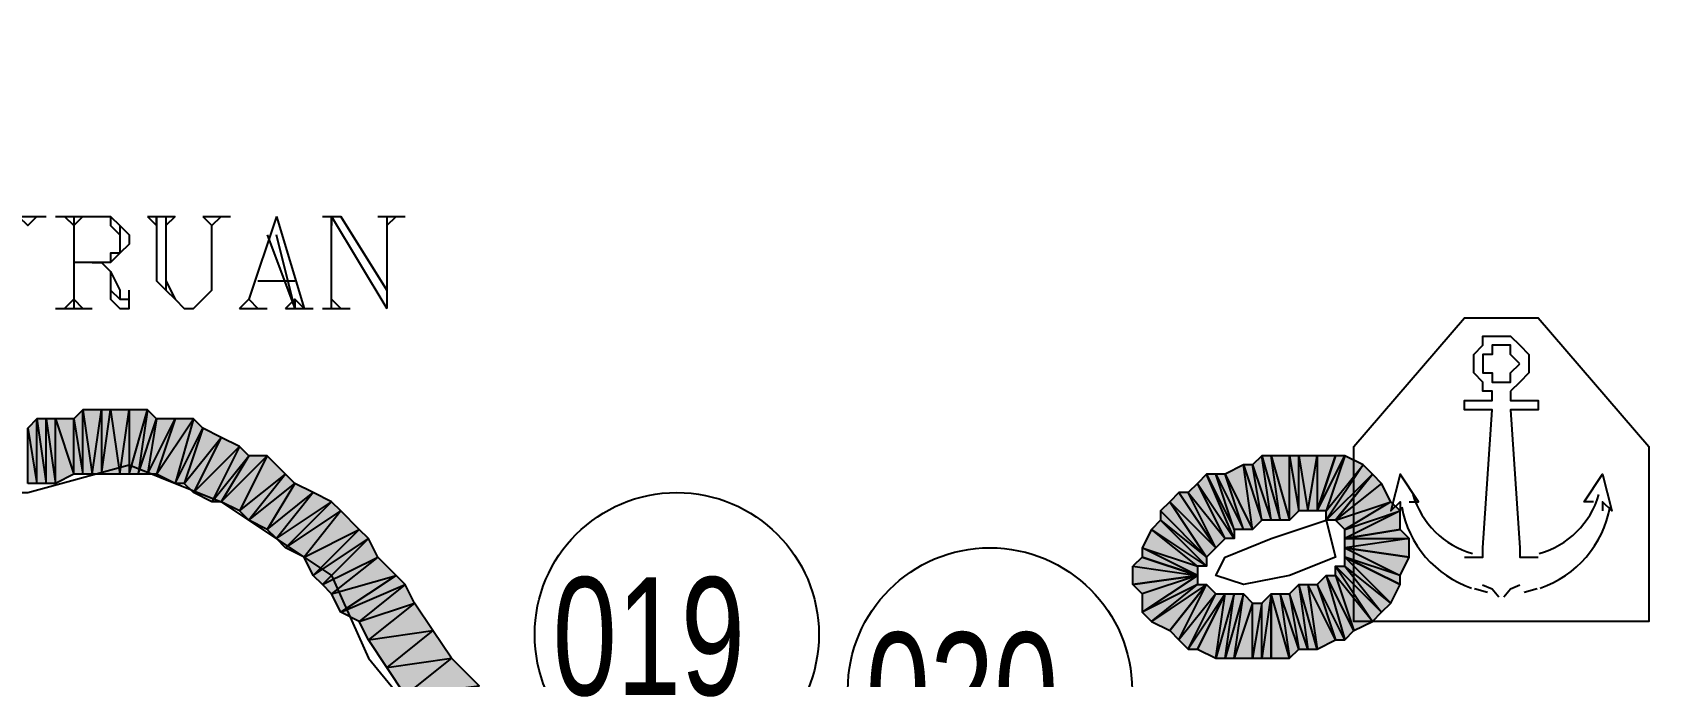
# Model space of a CAD drawing. Header units: millimetres. Extents: x 658 to 813, y 806 to 883.
# Drawn here: x 787.039 to 787.572, y 863.846 to 864.059 of the extents above; entities that cross this region are included whole.
import ezdxf

# ---------------------------------------------------------------- set-up
doc = ezdxf.new("R2010")
doc.units = ezdxf.units.MM
doc.header["$LTSCALE"] = 0.1
doc.linetypes.add('atContinuous2', pattern=[0])
for name, color, linetype in [('LINK NAS BARU', 7, 'Continuous'), ('PANTAI', 7, 'Continuous'), ('pantai1', 7, 'Continuous'), ('TEXT', 8, 'Continuous'), ('zat_Mask_solid', 7, 'Continuous')]:
    doc.layers.add(name, color=color, linetype=linetype)
doc.styles.add('Style2', font='arial.ttf', dxfattribs={"height": 0.2})

msp = doc.modelspace()

# ---------------------------------------------------------------- hatches: boundary and pattern name
at = {"layer": 'pantai1'}
h = msp.add_hatch(color=7, dxfattribs=at)
h.paths.add_polyline_path([(787.052380407292, 863.9133229219946), (787.052380407292, 863.9315632435549), (787.0554204608854, 863.9133229219946)], flags=16)
h.paths.add_polyline_path([(787.052380407292, 863.9315632435549), (787.0554204608854, 863.9133229219946), (787.0554204608854, 863.9346032971483)])
h = msp.add_hatch(color=7, dxfattribs=at)
h.paths.add_polyline_path([(787.0554204608854, 863.9133229219946), (787.0554204608854, 863.9346032971483), (787.0584605144788, 863.9133229219946)], flags=16)
h.paths.add_polyline_path([(787.0554204608854, 863.9346032971483), (787.0584605144788, 863.9133229219946), (787.0615005680722, 863.9346032971483)])
h.paths.add_polyline_path([(787.0584605144788, 863.9133229219946), (787.0615005680722, 863.9346032971483), (787.0615005680722, 863.9133229219946)], flags=17)
h = msp.add_hatch(color=7, dxfattribs=at)
h.paths.add_polyline_path([(787.0615005680722, 863.9346032971483), (787.0615005680722, 863.9133229219946), (787.0645406216656, 863.9346032971483)], flags=16)
h.paths.add_polyline_path([(787.0615005680722, 863.9133229219946), (787.0645406216656, 863.9346032971483), (787.067580675259, 863.9133229219946)])
h = msp.add_hatch(color=7, dxfattribs=at)
h.paths.add_polyline_path([(787.0645406216656, 863.9346032971483), (787.067580675259, 863.9133229219946), (787.0706207288529, 863.9346032971483)])
h.paths.add_polyline_path([(787.067580675259, 863.9133229219946), (787.0706207288529, 863.9346032971483), (787.0706207288529, 863.9133229219946)], flags=17)
h = msp.add_hatch(color=7, dxfattribs=at)
h.paths.add_polyline_path([(787.0706207288529, 863.9346032971483), (787.0706207288529, 863.9133229219946), (787.0767008360397, 863.9346032971483)], flags=16)
h.paths.add_polyline_path([(787.0706207288529, 863.9133229219946), (787.0767008360397, 863.9346032971483), (787.0736607824463, 863.9133229219946)])
h = msp.add_hatch(color=7, dxfattribs=at)
h.paths.add_polyline_path([(787.0767008360397, 863.9346032971483), (787.0736607824463, 863.9133229219946), (787.0797408896331, 863.9315632435549)])
h.paths.add_polyline_path([(787.0736607824463, 863.9133229219946), (787.0797408896331, 863.9315632435549), (787.0767008360397, 863.9133229219946)], flags=17)
h = msp.add_hatch(color=7, dxfattribs=at)
h.paths.add_polyline_path([(787.0371801393246, 863.9102828684012), (787.0371801393246, 863.9285231899615), (787.040220192918, 863.9102828684012)], flags=16)
h.paths.add_polyline_path([(787.0371801393246, 863.9285231899615), (787.040220192918, 863.9102828684012), (787.040220192918, 863.9315632435549)])
h = msp.add_hatch(color=7, dxfattribs=at)
h.paths.add_polyline_path([(787.040220192918, 863.9102828684012), (787.040220192918, 863.9315632435549), (787.0432602465119, 863.9102828684012)], flags=16)
h.paths.add_polyline_path([(787.040220192918, 863.9315632435549), (787.0432602465119, 863.9102828684012), (787.0432602465119, 863.9315632435549)])
h = msp.add_hatch(color=7, dxfattribs=at)
h.paths.add_polyline_path([(787.0432602465119, 863.9102828684012), (787.0432602465119, 863.9315632435549), (787.0463003001048, 863.9102828684012)], flags=16)
h.paths.add_polyline_path([(787.0432602465119, 863.9315632435549), (787.0463003001048, 863.9102828684012), (787.0463003001048, 863.9315632435549)])
h = msp.add_hatch(color=7, dxfattribs=at)
h.paths.add_polyline_path([(787.0463003001048, 863.9102828684012), (787.0463003001048, 863.9315632435549), (787.052380407292, 863.9133229219946)])
h.paths.add_polyline_path([(787.0463003001048, 863.9315632435549), (787.052380407292, 863.9133229219946), (787.052380407292, 863.9315632435549)], flags=17)
h = msp.add_hatch(color=7, dxfattribs=at)
h.paths.add_polyline_path([(787.0797408896331, 863.9315632435549), (787.0767008360397, 863.9133229219946), (787.0858209968203, 863.9315632435549)], flags=16)
h.paths.add_polyline_path([(787.0767008360397, 863.9133229219946), (787.0858209968203, 863.9315632435549), (787.0797408896331, 863.9133229219946)])
h = msp.add_hatch(color=7, dxfattribs=at)
h.paths.add_polyline_path([(787.0858209968203, 863.9315632435549), (787.0797408896331, 863.9133229219946), (787.0919011040071, 863.9315632435549)], flags=16)
h.paths.add_polyline_path([(787.0797408896331, 863.9133229219946), (787.0919011040071, 863.9315632435549), (787.0858209968203, 863.9102828684012)])
h = msp.add_hatch(color=7, dxfattribs=at)
h.paths.add_polyline_path([(787.0919011040071, 863.9315632435549), (787.0858209968203, 863.9102828684012), (787.0949411576005, 863.9285231899615)])
h.paths.add_polyline_path([(787.0858209968203, 863.9102828684012), (787.0949411576005, 863.9285231899615), (787.0888610504137, 863.9102828684012)], flags=17)
h = msp.add_hatch(color=7, dxfattribs=at)
h.paths.add_polyline_path([(787.1071013719741, 863.9224430827757), (787.0979812111939, 863.9042027612135), (787.1101414255679, 863.9194030291814)])
h.paths.add_polyline_path([(787.0979812111939, 863.9042027612135), (787.1101414255679, 863.9194030291814), (787.1010212647873, 863.9042027612135)], flags=17)
h = msp.add_hatch(color=7, dxfattribs=at)
h.paths.add_polyline_path([(787.1101414255679, 863.9194030291814), (787.1010212647873, 863.9042027612135), (787.1162215327547, 863.9194030291814)], flags=16)
h.paths.add_polyline_path([(787.1010212647873, 863.9042027612135), (787.1162215327547, 863.9194030291814), (787.1071013719741, 863.901162707621)])
h = msp.add_hatch(color=7, dxfattribs=at)
h.paths.add_polyline_path([(787.4445473208491, 863.8981226540267), (787.4415072672557, 863.916362975588), (787.4475873744425, 863.8981226540267)], flags=16)
h.paths.add_polyline_path([(787.4415072672557, 863.916362975588), (787.4475873744425, 863.8981226540267), (787.4445473208491, 863.9194030291814)])
h = msp.add_hatch(color=7, dxfattribs=at)
h.paths.add_polyline_path([(787.4475873744425, 863.8981226540267), (787.4445473208491, 863.9194030291814), (787.4506274280359, 863.8981226540267)], flags=16)
h.paths.add_polyline_path([(787.4445473208491, 863.9194030291814), (787.4506274280359, 863.8981226540267), (787.4475873744425, 863.9194030291814)])
h = msp.add_hatch(color=7, dxfattribs=at)
h.paths.add_polyline_path([(787.4506274280359, 863.8981226540267), (787.4475873744425, 863.9194030291814), (787.4536674816293, 863.8981226540267)], flags=16)
h.paths.add_polyline_path([(787.4475873744425, 863.9194030291814), (787.4536674816293, 863.8981226540267), (787.4536674816293, 863.9194030291814)])
h = msp.add_hatch(color=7, dxfattribs=at)
h.paths.add_polyline_path([(787.4536674816293, 863.8981226540267), (787.4536674816293, 863.9194030291814), (787.4567075352227, 863.901162707621)])
h.paths.add_polyline_path([(787.4536674816293, 863.9194030291814), (787.4567075352227, 863.901162707621), (787.4567075352227, 863.9194030291814)], flags=17)
h = msp.add_hatch(color=7, dxfattribs=at)
h.paths.add_polyline_path([(787.4567075352227, 863.901162707621), (787.4567075352227, 863.9194030291814), (787.4597475888165, 863.901162707621)], flags=16)
h.paths.add_polyline_path([(787.4567075352227, 863.9194030291814), (787.4597475888165, 863.901162707621), (787.4627876424095, 863.9194030291814)])
h.paths.add_polyline_path([(787.4597475888165, 863.901162707621), (787.4627876424095, 863.9194030291814), (787.4627876424095, 863.901162707621)], flags=17)
h = msp.add_hatch(color=7, dxfattribs=at)
h.paths.add_polyline_path([(787.4688677495967, 863.9194030291814), (787.4627876424095, 863.901162707621), (787.4719078031901, 863.9194030291814)], flags=16)
h.paths.add_polyline_path([(787.4627876424095, 863.901162707621), (787.4719078031901, 863.9194030291814), (787.4658276960033, 863.901162707621)])
h = msp.add_hatch(color=7, dxfattribs=at)
h.paths.add_polyline_path([(787.4323871064755, 863.8920425468399), (787.4232669456944, 863.9102828684012), (787.4354271600685, 863.8920425468399)], flags=16)
h.paths.add_polyline_path([(787.4232669456944, 863.9102828684012), (787.4354271600685, 863.8920425468399), (787.4263069992883, 863.9133229219946)])
h.paths.add_polyline_path([(787.4354271600685, 863.8920425468399), (787.4263069992883, 863.9133229219946), (787.4354271600685, 863.8950826004342)], flags=17)
h.paths.add_polyline_path([(787.4263069992883, 863.9133229219946), (787.4354271600685, 863.8950826004342), (787.4293470528817, 863.9133229219946)], flags=16)
h = msp.add_hatch(color=7, dxfattribs=at)
h.paths.add_polyline_path([(787.4354271600685, 863.8950826004342), (787.4293470528817, 863.9133229219946), (787.4384672136623, 863.8950826004342)], flags=16)
h.paths.add_polyline_path([(787.4293470528817, 863.9133229219946), (787.4384672136623, 863.8950826004342), (787.4323871064755, 863.9133229219946)])
h = msp.add_hatch(color=7, dxfattribs=at)
h.paths.add_polyline_path([(787.4384672136623, 863.8950826004342), (787.4323871064755, 863.9133229219946), (787.4415072672557, 863.8950826004342)], flags=16)
h.paths.add_polyline_path([(787.4323871064755, 863.9133229219946), (787.4415072672557, 863.8950826004342), (787.4384672136623, 863.916362975588)])
h = msp.add_hatch(color=7, dxfattribs=at)
h.paths.add_polyline_path([(787.4415072672557, 863.8950826004342), (787.4384672136623, 863.916362975588), (787.4445473208491, 863.8981226540267)])
h.paths.add_polyline_path([(787.4384672136623, 863.916362975588), (787.4445473208491, 863.8981226540267), (787.4415072672557, 863.916362975588)], flags=17)
h = msp.add_hatch(color=7, dxfattribs=at)
h.paths.add_polyline_path([(787.4658276960033, 863.901162707621), (787.4779879103774, 863.916362975588), (787.4658276960033, 863.8981226540267)], flags=17)
h.paths.add_polyline_path([(787.4779879103774, 863.916362975588), (787.4658276960033, 863.8981226540267), (787.4810279639707, 863.9133229219946)])
h.paths.add_polyline_path([(787.4658276960033, 863.8981226540267), (787.4810279639707, 863.9133229219946), (787.4688677495967, 863.8981226540267)], flags=17)
for points in [[(787.4810279639707, 863.9133229219946), (787.4840680175641, 863.9102828684012), (787.4688677495967, 863.8981226540267)], [(787.4141467849142, 863.9042027612135), (787.4293470528817, 863.8890024932465), (787.4171868385076, 863.9072428148087)], [(787.4171868385076, 863.9072428148087), (787.4293470528817, 863.8890024932465), (787.4202268921015, 863.9072428148087)], [(787.4202268921015, 863.9072428148087), (787.4323871064755, 863.8920425468399), (787.4232669456944, 863.9102828684012)], [(787.4293470528817, 863.8890024932465), (787.4202268921015, 863.9072428148087), (787.4323871064755, 863.8920425468399)], [(787.4840680175641, 863.9102828684012), (787.4688677495967, 863.8981226540267), (787.4871080711575, 863.9042027612135)], [(787.4111067313208, 863.901162707621), (787.4263069992883, 863.8859624396531), (787.4141467849142, 863.9042027612135)], [(787.4263069992883, 863.8859624396531), (787.4141467849142, 863.9042027612135), (787.4293470528817, 863.8890024932465)], [(787.4688677495967, 863.8981226540267), (787.4871080711575, 863.9042027612135), (787.4719078031901, 863.8950826004342)], [(787.4871080711575, 863.9042027612135), (787.4719078031901, 863.8950826004342), (787.4901481247509, 863.901162707621)], [(787.4901481247509, 863.8950826004342), (787.4719078031901, 863.8920425468399), (787.4931881783443, 863.8920425468399)]]:
    msp.add_hatch(color=7, dxfattribs=at).paths.add_polyline_path(points)
h = msp.add_hatch(color=7, dxfattribs=at)
h.paths.add_polyline_path([(787.4232669456944, 863.8829223860606), (787.4080666777274, 863.8950826004342), (787.4263069992883, 863.8829223860606)], flags=16)
h.paths.add_polyline_path([(787.4080666777274, 863.8950826004342), (787.4263069992883, 863.8829223860606), (787.4111067313208, 863.8981226540267)])
h.paths.add_polyline_path([(787.4263069992883, 863.8829223860606), (787.4111067313208, 863.8981226540267), (787.4263069992883, 863.8859624396531)], flags=17)
h = msp.add_hatch(color=7, dxfattribs=at)
h.paths.add_polyline_path([(787.4719078031901, 863.8950826004342), (787.4901481247509, 863.901162707621), (787.4719078031901, 863.8920425468399)], flags=17)
h.paths.add_polyline_path([(787.4901481247509, 863.901162707621), (787.4719078031901, 863.8920425468399), (787.4901481247509, 863.8950826004342)], flags=17)
h = msp.add_hatch(color=7, dxfattribs=at)
h.paths.add_polyline_path([(787.4719078031901, 863.8920425468399), (787.4931881783443, 863.8920425468399), (787.4719078031901, 863.8890024932465)], flags=16)
h.paths.add_polyline_path([(787.4931881783443, 863.8920425468399), (787.4719078031901, 863.8890024932465), (787.4931881783443, 863.8859624396531)])
h = msp.add_hatch(color=7, dxfattribs=at)
h.paths.add_polyline_path([(787.4019865705407, 863.8768422788729), (787.4019865705407, 863.8829223860606), (787.4232669456944, 863.8798823324663)])
h.paths.add_polyline_path([(787.4019865705407, 863.8829223860606), (787.4232669456944, 863.8798823324663), (787.405026624134, 863.8859624396531)])
h = msp.add_hatch(color=7, dxfattribs=at)
h.paths.add_polyline_path([(787.405026624134, 863.8859624396531), (787.4232669456944, 863.8798823324663), (787.405026624134, 863.8890024932465)], flags=17)
h.paths.add_polyline_path([(787.4232669456944, 863.8798823324663), (787.405026624134, 863.8890024932465), (787.4232669456944, 863.8829223860606)], flags=17)
h = msp.add_hatch(color=7, dxfattribs=at)
h.paths.add_polyline_path([(787.4931881783443, 863.8859624396531), (787.4719078031901, 863.8890024932465), (787.4901481247509, 863.8798823324663)])
h.paths.add_polyline_path([(787.4719078031901, 863.8890024932465), (787.4901481247509, 863.8798823324663), (787.4719078031901, 863.8859624396531)], flags=17)
h = msp.add_hatch(color=7, dxfattribs=at)
h.paths.add_polyline_path([(787.4901481247509, 863.8768422788729), (787.4719078031901, 863.8859624396531), (787.4871080711575, 863.8707621716861)])
h.paths.add_polyline_path([(787.4719078031901, 863.8859624396531), (787.4871080711575, 863.8707621716861), (787.4719078031901, 863.8829223860606)], flags=17)
h = msp.add_hatch(color=7, dxfattribs=at)
h.paths.add_polyline_path([(787.4719078031901, 863.8829223860606), (787.4840680175641, 863.8677221180936), (787.4688677495967, 863.8829223860606)], flags=17)
h.paths.add_polyline_path([(787.4840680175641, 863.8677221180936), (787.4688677495967, 863.8829223860606), (787.4810279639707, 863.8646820644993)])
h.paths.add_polyline_path([(787.4688677495967, 863.8829223860606), (787.4810279639707, 863.8646820644993), (787.4688677495967, 863.8798823324663)], flags=17)
h = msp.add_hatch(color=7, dxfattribs=at)
h.paths.add_polyline_path([(787.4232669456944, 863.8768422788729), (787.405026624134, 863.8677221180936), (787.4232669456944, 863.8798823324663)], flags=17)
h.paths.add_polyline_path([(787.405026624134, 863.8677221180936), (787.4232669456944, 863.8798823324663), (787.405026624134, 863.8738022252795)], flags=17)
h = msp.add_hatch(color=7, dxfattribs=at)
h.paths.add_polyline_path([(787.4141467849142, 863.8616420109059), (787.4263069992883, 863.8768422788729), (787.4080666777274, 863.8646820644993)])
h.paths.add_polyline_path([(787.4263069992883, 863.8768422788729), (787.4080666777274, 863.8646820644993), (787.4232669456944, 863.8768422788729)], flags=17)
h = msp.add_hatch(color=7, dxfattribs=at)
h.paths.add_polyline_path([(787.4567075352227, 863.8768422788729), (787.4597475888165, 863.8555619037191), (787.4536674816293, 863.8738022252795)])
h.paths.add_polyline_path([(787.4597475888165, 863.8555619037191), (787.4536674816293, 863.8738022252795), (787.4567075352227, 863.8555619037191)], flags=17)
h = msp.add_hatch(color=7, dxfattribs=at)
h.paths.add_polyline_path([(787.4597475888165, 863.8768422788729), (787.4627876424095, 863.8555619037191), (787.4567075352227, 863.8768422788729)], flags=17)
h.paths.add_polyline_path([(787.4627876424095, 863.8555619037191), (787.4567075352227, 863.8768422788729), (787.4597475888165, 863.8555619037191)], flags=17)
h = msp.add_hatch(color=7, dxfattribs=at)
h.paths.add_polyline_path([(787.4627876424095, 863.8768422788729), (787.4688677495967, 863.8586019573116), (787.4597475888165, 863.8768422788729)], flags=17)
h.paths.add_polyline_path([(787.4688677495967, 863.8586019573116), (787.4597475888165, 863.8768422788729), (787.4627876424095, 863.8555619037191)])
h = msp.add_hatch(color=7, dxfattribs=at)
h.paths.add_polyline_path([(787.4658276960033, 863.8798823324663), (787.4719078031901, 863.8586019573116), (787.4627876424095, 863.8768422788729)])
h.paths.add_polyline_path([(787.4719078031901, 863.8586019573116), (787.4627876424095, 863.8768422788729), (787.4688677495967, 863.8586019573116)], flags=17)
h = msp.add_hatch(color=7, dxfattribs=at)
h.paths.add_polyline_path([(787.4688677495967, 863.8798823324663), (787.474947856784, 863.8616420109059), (787.4658276960033, 863.8798823324663)], flags=17)
h.paths.add_polyline_path([(787.474947856784, 863.8616420109059), (787.4658276960033, 863.8798823324663), (787.4719078031901, 863.8586019573116)])
h = msp.add_hatch(color=7, dxfattribs=at)
h.paths.add_polyline_path([(787.4232669456944, 863.8555619037191), (787.4323871064755, 863.8738022252795), (787.4202268921015, 863.8555619037191)], flags=17)
h.paths.add_polyline_path([(787.4323871064755, 863.8738022252795), (787.4202268921015, 863.8555619037191), (787.4293470528817, 863.8738022252795)], flags=17)
h = msp.add_hatch(color=7, dxfattribs=at)
h.paths.add_polyline_path([(787.4323871064755, 863.8525218501248), (787.4354271600685, 863.8738022252795), (787.4293470528817, 863.8525218501248)], flags=17)
h.paths.add_polyline_path([(787.4354271600685, 863.8738022252795), (787.4293470528817, 863.8525218501248), (787.4323871064755, 863.8738022252795)], flags=17)
h = msp.add_hatch(color=7, dxfattribs=at)
h.paths.add_polyline_path([(787.4354271600685, 863.8525218501248), (787.4384672136623, 863.8738022252795), (787.4323871064755, 863.8525218501248)], flags=17)
h.paths.add_polyline_path([(787.4384672136623, 863.8738022252795), (787.4323871064755, 863.8525218501248), (787.4354271600685, 863.8738022252795)], flags=17)
h = msp.add_hatch(color=7, dxfattribs=at)
h.paths.add_polyline_path([(787.4415072672557, 863.8525218501248), (787.4415072672557, 863.8707621716861), (787.4354271600685, 863.8525218501248)], flags=17)
h.paths.add_polyline_path([(787.4415072672557, 863.8707621716861), (787.4354271600685, 863.8525218501248), (787.4384672136623, 863.8738022252795)])
h = msp.add_hatch(color=7, dxfattribs=at)
h.paths.add_polyline_path([(787.4445473208491, 863.8525218501248), (787.4445473208491, 863.8707621716861), (787.4415072672557, 863.8525218501248)], flags=17)
h.paths.add_polyline_path([(787.4445473208491, 863.8707621716861), (787.4415072672557, 863.8525218501248), (787.4415072672557, 863.8707621716861)], flags=17)
h = msp.add_hatch(color=7, dxfattribs=at)
h.paths.add_polyline_path([(787.4475873744425, 863.8525218501248), (787.4475873744425, 863.8738022252795), (787.4445473208491, 863.8525218501248)], flags=17)
h.paths.add_polyline_path([(787.4475873744425, 863.8738022252795), (787.4445473208491, 863.8525218501248), (787.4445473208491, 863.8707621716861)], flags=17)
h = msp.add_hatch(color=7, dxfattribs=at)
h.paths.add_polyline_path([(787.4506274280359, 863.8738022252795), (787.4536674816293, 863.8525218501248), (787.4475873744425, 863.8738022252795)], flags=17)
h.paths.add_polyline_path([(787.4536674816293, 863.8525218501248), (787.4475873744425, 863.8738022252795), (787.4475873744425, 863.8525218501248)], flags=17)
h = msp.add_hatch(color=7, dxfattribs=at)
h.paths.add_polyline_path([(787.4536674816293, 863.8738022252795), (787.4567075352227, 863.8555619037191), (787.4506274280359, 863.8738022252795)], flags=17)
h.paths.add_polyline_path([(787.4567075352227, 863.8555619037191), (787.4506274280359, 863.8738022252795), (787.4536674816293, 863.8525218501248)])
at = {"layer": 'zat_Mask_solid'}
for points in [[(787.0949411576005, 863.9285231899615), (787.0888610504137, 863.9102828684012), (787.1010212647873, 863.925483136369)], [(787.0888610504137, 863.9102828684012), (787.1010212647873, 863.925483136369), (787.0919011040071, 863.9072428148087)], [(787.1010212647873, 863.925483136369), (787.0919011040071, 863.9072428148087), (787.1071013719741, 863.9224430827757)], [(787.0919011040071, 863.9072428148087), (787.1071013719741, 863.9224430827757), (787.0979812111939, 863.9042027612135)], [(787.1162215327547, 863.9194030291814), (787.1071013719741, 863.901162707621), (787.1223016399415, 863.9133229219946)], [(787.4627876424095, 863.9194030291814), (787.4627876424095, 863.901162707621), (787.4688677495967, 863.9194030291814)], [(787.4719078031901, 863.9194030291814), (787.4658276960033, 863.901162707621), (787.4779879103774, 863.916362975588)], [(787.1071013719741, 863.901162707621), (787.1223016399415, 863.9133229219946), (787.1101414255679, 863.8981226540267)], [(787.1223016399415, 863.9133229219946), (787.1101414255679, 863.8981226540267), (787.1253416935353, 863.9102828684012)], [(787.1101414255679, 863.8981226540267), (787.1253416935353, 863.9102828684012), (787.1162215327547, 863.8950826004342)], [(787.1253416935353, 863.9102828684012), (787.1162215327547, 863.8950826004342), (787.1314218007221, 863.9072428148087)], [(787.1162215327547, 863.8950826004342), (787.1314218007221, 863.9072428148087), (787.1192615863486, 863.8920425468399)], [(787.1314218007221, 863.9072428148087), (787.1192615863486, 863.8920425468399), (787.1375019079089, 863.9042027612135)], [(787.1192615863486, 863.8920425468399), (787.1375019079089, 863.9042027612135), (787.1223016399415, 863.8890024932465)], [(787.1375019079089, 863.9042027612135), (787.1223016399415, 863.8890024932465), (787.1405419615023, 863.901162707621)], [(787.1223016399415, 863.8890024932465), (787.1405419615023, 863.901162707621), (787.1283817471287, 863.8859624396531)], [(787.1405419615023, 863.901162707621), (787.1283817471287, 863.8859624396531), (787.1466220686896, 863.8950826004342)], [(787.4111067313208, 863.8981226540267), (787.4263069992883, 863.8859624396531), (787.4111067313208, 863.901162707621)], [(787.1283817471287, 863.8859624396531), (787.1466220686896, 863.8950826004342), (787.1314218007221, 863.8798823324663)], [(787.1466220686896, 863.8950826004342), (787.1314218007221, 863.8798823324663), (787.149662122283, 863.8920425468399)], [(787.1314218007221, 863.8798823324663), (787.149662122283, 863.8920425468399), (787.1344618543155, 863.8768422788729)], [(787.149662122283, 863.8920425468399), (787.1344618543155, 863.8768422788729), (787.1527021758764, 863.8859624396531)], [(787.405026624134, 863.8890024932465), (787.4232669456944, 863.8829223860606), (787.4080666777274, 863.8950826004342)], [(787.1344618543155, 863.8768422788729), (787.1527021758764, 863.8859624396531), (787.1375019079089, 863.8738022252795)], [(787.1527021758764, 863.8859624396531), (787.1375019079089, 863.8738022252795), (787.1587822830631, 863.8798823324663)], [(787.4901481247509, 863.8798823324663), (787.4719078031901, 863.8859624396531), (787.4901481247509, 863.8768422788729)], [(787.4871080711575, 863.8707621716861), (787.4719078031901, 863.8829223860606), (787.4840680175641, 863.8677221180936)], [(787.1375019079089, 863.8738022252795), (787.1587822830631, 863.8798823324663), (787.1405419615023, 863.8677221180936)], [(787.1587822830631, 863.8798823324663), (787.1405419615023, 863.8677221180936), (787.161822336657, 863.8768422788729)], [(787.1405419615023, 863.8677221180936), (787.161822336657, 863.8768422788729), (787.1466220686896, 863.8646820644993)], [(787.161822336657, 863.8768422788729), (787.1466220686896, 863.8646820644993), (787.1648623902504, 863.8707621716861)], [(787.4232669456944, 863.8798823324663), (787.405026624134, 863.8738022252795), (787.4019865705407, 863.8768422788729)], [(787.4080666777274, 863.8646820644993), (787.4232669456944, 863.8768422788729), (787.405026624134, 863.8677221180936)], [(787.4171868385076, 863.8586019573116), (787.4263069992883, 863.8768422788729), (787.4141467849142, 863.8616420109059)], [(787.4293470528817, 863.8738022252795), (787.4171868385076, 863.8586019573116), (787.4263069992883, 863.8768422788729)], [(787.4810279639707, 863.8646820644993), (787.4688677495967, 863.8798823324663), (787.474947856784, 863.8616420109059)], [(787.1466220686896, 863.8646820644993), (787.1648623902504, 863.8707621716861), (787.149662122283, 863.8586019573116)], [(787.1648623902504, 863.8707621716861), (787.149662122283, 863.8586019573116), (787.1709424974372, 863.8616420109059)], [(787.4202268921015, 863.8555619037191), (787.4293470528817, 863.8738022252795), (787.4171868385076, 863.8586019573116)], [(787.4293470528817, 863.8525218501248), (787.4323871064755, 863.8738022252795), (787.4232669456944, 863.8555619037191)], [(787.149662122283, 863.8586019573116), (787.1709424974372, 863.8616420109059), (787.1557422294698, 863.8494817965324)], [(787.1709424974372, 863.8616420109059), (787.1557422294698, 863.8494817965324), (787.177022604624, 863.8525218501248)], [(787.1557422294698, 863.8494817965324), (787.177022604624, 863.8525218501248), (787.161822336657, 863.8403616357513)], [(787.177022604624, 863.8525218501248), (787.161822336657, 863.8403616357513), (787.1861427654046, 863.8434016893456)]]:
    msp.add_hatch(color=7, dxfattribs=at).paths.add_polyline_path(points)

# ---------------------------------------------------------------- linework, layer by layer
at = {"layer": 'LINK NAS BARU', "color": 7, "linetype": 'atContinuous2'}
for centre, radius in [((787.2514281522365, 863.8603421683277), 0.04690070767747297), ((787.3547899744142, 863.8421018467674), 0.04690070767740388)]:
    msp.add_circle(centre, radius, dxfattribs=at)
at = {"layer": 'PANTAI', "color": 7}
for points in [[(786.7453349943519, 864.0592454944803), (786.7666153695061, 864.0166847441718), (786.7848556910669, 864.0014844762057), (786.7939758518471, 864.0045245297982), (786.8000559590344, 864.0075645833925), (786.8030960126277, 864.0075645833925), (786.8122161734084, 863.995404369019), (786.8304564949688, 863.9832441546445), (786.836536602156, 863.9741239938634), (786.8669371380904, 863.9589237258964), (786.8882175132451, 863.9558836723039), (786.9429384779271, 863.940683404336), (786.9490185851139, 863.940683404336), (786.9854992282355, 863.916362975588), (787.012859710577, 863.9072428148087), (787.0371801393246, 863.9072428148087), (787.0706207288529, 863.916362975588), (787.1010212647873, 863.9042027612135), (787.1375019079089, 863.8798823324663), (787.149662122283, 863.8525218501248), (787.177022604624, 863.8190812605975)], [(787.4475873744425, 863.8920425468399), (787.4658276960033, 863.8981226540267), (787.4688677495967, 863.8859624396531), (787.4536674816293, 863.8798823324663), (787.4384672136623, 863.8768422788729), (787.4293470528817, 863.8798823324663), (787.4323871064755, 863.8859624396531), (787.4475873744425, 863.8920425468399)]]:
    msp.add_lwpolyline(points, dxfattribs=at)
at = {"layer": 'pantai1', "color": 7, "linetype": 'atContinuous2'}
for p, q in [((787.405026624134, 863.8859624396531), (787.4019865705407, 863.8829223860606)), ((787.4232669456944, 863.8798823324663), (787.405026624134, 863.8859624396531)), ((787.4019865705407, 863.8768422788729), (787.4019865705407, 863.8829223860606)), ((787.4019865705407, 863.8829223860606), (787.4232669456944, 863.8798823324663)), ((787.4019865705407, 863.8829223860606), (787.4232669456944, 863.8798823324663)), ((787.4232669456944, 863.8798823324663), (787.4019865705407, 863.8768422788729))]:
    msp.add_line(p, q, dxfattribs=at)
at = {"layer": 'pantai1', "color": 7}
for points in [[(787.052380407292, 863.9315632435549), (787.0554204608854, 863.9133229219946), (787.0554204608854, 863.9346032971483), (787.052380407292, 863.9315632435549)], [(787.0554204608854, 863.9133229219946), (787.0554204608854, 863.9346032971483), (787.0584605144788, 863.9133229219946), (787.0554204608854, 863.9133229219946)], [(787.0554204608854, 863.9346032971483), (787.0584605144788, 863.9133229219946), (787.0615005680722, 863.9346032971483), (787.0554204608854, 863.9346032971483)], [(787.0584605144788, 863.9133229219946), (787.0615005680722, 863.9346032971483), (787.0615005680722, 863.9133229219946), (787.0584605144788, 863.9133229219946)], [(787.0615005680722, 863.9346032971483), (787.0615005680722, 863.9133229219946), (787.0645406216656, 863.9346032971483), (787.0615005680722, 863.9346032971483)], [(787.0615005680722, 863.9133229219946), (787.0645406216656, 863.9346032971483), (787.067580675259, 863.9133229219946), (787.0615005680722, 863.9133229219946)], [(787.0645406216656, 863.9346032971483), (787.067580675259, 863.9133229219946), (787.0706207288529, 863.9346032971483), (787.0645406216656, 863.9346032971483)], [(787.067580675259, 863.9133229219946), (787.0706207288529, 863.9346032971483), (787.0706207288529, 863.9133229219946), (787.067580675259, 863.9133229219946)], [(787.0706207288529, 863.9346032971483), (787.0706207288529, 863.9133229219946), (787.0767008360397, 863.9346032971483), (787.0706207288529, 863.9346032971483)], [(787.0706207288529, 863.9133229219946), (787.0767008360397, 863.9346032971483), (787.0736607824463, 863.9133229219946), (787.0706207288529, 863.9133229219946)], [(787.0767008360397, 863.9346032971483), (787.0736607824463, 863.9133229219946), (787.0797408896331, 863.9315632435549), (787.0767008360397, 863.9346032971483)], [(787.0371801393246, 863.9285231899615), (787.040220192918, 863.9102828684012), (787.040220192918, 863.9315632435549), (787.0371801393246, 863.9285231899615)], [(787.0371801393246, 863.9102828684012), (787.0371801393246, 863.9285231899615), (787.040220192918, 863.9102828684012), (787.0371801393246, 863.9102828684012)], [(787.040220192918, 863.9102828684012), (787.040220192918, 863.9315632435549), (787.0432602465119, 863.9102828684012), (787.040220192918, 863.9102828684012)], [(787.040220192918, 863.9315632435549), (787.0432602465119, 863.9102828684012), (787.0432602465119, 863.9315632435549), (787.040220192918, 863.9315632435549)], [(787.0432602465119, 863.9102828684012), (787.0432602465119, 863.9315632435549), (787.0463003001048, 863.9102828684012), (787.0432602465119, 863.9102828684012)], [(787.0432602465119, 863.9315632435549), (787.0463003001048, 863.9102828684012), (787.0463003001048, 863.9315632435549), (787.0432602465119, 863.9315632435549)], [(787.0463003001048, 863.9102828684012), (787.0463003001048, 863.9315632435549), (787.052380407292, 863.9133229219946), (787.0463003001048, 863.9102828684012)], [(787.0463003001048, 863.9315632435549), (787.052380407292, 863.9133229219946), (787.052380407292, 863.9315632435549), (787.0463003001048, 863.9315632435549)], [(787.052380407292, 863.9133229219946), (787.052380407292, 863.9315632435549), (787.0554204608854, 863.9133229219946), (787.052380407292, 863.9133229219946)], [(787.0736607824463, 863.9133229219946), (787.0797408896331, 863.9315632435549), (787.0767008360397, 863.9133229219946), (787.0736607824463, 863.9133229219946)], [(787.0797408896331, 863.9315632435549), (787.0767008360397, 863.9133229219946), (787.0858209968203, 863.9315632435549), (787.0797408896331, 863.9315632435549)], [(787.0767008360397, 863.9133229219946), (787.0858209968203, 863.9315632435549), (787.0797408896331, 863.9133229219946), (787.0767008360397, 863.9133229219946)], [(787.0858209968203, 863.9315632435549), (787.0797408896331, 863.9133229219946), (787.0919011040071, 863.9315632435549), (787.0858209968203, 863.9315632435549)], [(787.0797408896331, 863.9133229219946), (787.0919011040071, 863.9315632435549), (787.0858209968203, 863.9102828684012), (787.0797408896331, 863.9133229219946)], [(787.0919011040071, 863.9315632435549), (787.0858209968203, 863.9102828684012), (787.0949411576005, 863.9285231899615), (787.0919011040071, 863.9315632435549)], [(787.0858209968203, 863.9102828684012), (787.0949411576005, 863.9285231899615), (787.0888610504137, 863.9102828684012), (787.0858209968203, 863.9102828684012)], [(787.0949411576005, 863.9285231899615), (787.0888610504137, 863.9102828684012), (787.1010212647873, 863.925483136369), (787.0949411576005, 863.9285231899615)], [(787.0888610504137, 863.9102828684012), (787.1010212647873, 863.925483136369), (787.0919011040071, 863.9072428148087), (787.0888610504137, 863.9102828684012)], [(787.1010212647873, 863.925483136369), (787.0919011040071, 863.9072428148087), (787.1071013719741, 863.9224430827757), (787.1010212647873, 863.925483136369)], [(787.0919011040071, 863.9072428148087), (787.1071013719741, 863.9224430827757), (787.0979812111939, 863.9042027612135), (787.0919011040071, 863.9072428148087)], [(787.1071013719741, 863.9224430827757), (787.0979812111939, 863.9042027612135), (787.1101414255679, 863.9194030291814), (787.1071013719741, 863.9224430827757)], [(787.0979812111939, 863.9042027612135), (787.1101414255679, 863.9194030291814), (787.1010212647873, 863.9042027612135), (787.0979812111939, 863.9042027612135)], [(787.1101414255679, 863.9194030291814), (787.1010212647873, 863.9042027612135), (787.1162215327547, 863.9194030291814), (787.1101414255679, 863.9194030291814)], [(787.1010212647873, 863.9042027612135), (787.1162215327547, 863.9194030291814), (787.1071013719741, 863.901162707621), (787.1010212647873, 863.9042027612135)], [(787.1162215327547, 863.9194030291814), (787.1071013719741, 863.901162707621), (787.1223016399415, 863.9133229219946), (787.1162215327547, 863.9194030291814)], [(787.4415072672557, 863.916362975588), (787.4475873744425, 863.8981226540267), (787.4445473208491, 863.9194030291814), (787.4415072672557, 863.916362975588)], [(787.4475873744425, 863.8981226540267), (787.4445473208491, 863.9194030291814), (787.4506274280359, 863.8981226540267), (787.4475873744425, 863.8981226540267)], [(787.4445473208491, 863.9194030291814), (787.4506274280359, 863.8981226540267), (787.4475873744425, 863.9194030291814), (787.4445473208491, 863.9194030291814)], [(787.4506274280359, 863.8981226540267), (787.4475873744425, 863.9194030291814), (787.4536674816293, 863.8981226540267), (787.4506274280359, 863.8981226540267)], [(787.4475873744425, 863.9194030291814), (787.4536674816293, 863.8981226540267), (787.4536674816293, 863.9194030291814), (787.4475873744425, 863.9194030291814)], [(787.4536674816293, 863.8981226540267), (787.4536674816293, 863.9194030291814), (787.4567075352227, 863.901162707621), (787.4536674816293, 863.8981226540267)], [(787.4536674816293, 863.9194030291814), (787.4567075352227, 863.901162707621), (787.4567075352227, 863.9194030291814), (787.4536674816293, 863.9194030291814)], [(787.4567075352227, 863.901162707621), (787.4567075352227, 863.9194030291814), (787.4597475888165, 863.901162707621), (787.4567075352227, 863.901162707621)], [(787.4567075352227, 863.9194030291814), (787.4597475888165, 863.901162707621), (787.4627876424095, 863.9194030291814), (787.4567075352227, 863.9194030291814)], [(787.4597475888165, 863.901162707621), (787.4627876424095, 863.9194030291814), (787.4627876424095, 863.901162707621), (787.4597475888165, 863.901162707621)], [(787.4627876424095, 863.9194030291814), (787.4627876424095, 863.901162707621), (787.4688677495967, 863.9194030291814), (787.4627876424095, 863.9194030291814)], [(787.4688677495967, 863.9194030291814), (787.4627876424095, 863.901162707621), (787.4719078031901, 863.9194030291814), (787.4688677495967, 863.9194030291814)], [(787.4627876424095, 863.901162707621), (787.4719078031901, 863.9194030291814), (787.4658276960033, 863.901162707621), (787.4627876424095, 863.901162707621)], [(787.4719078031901, 863.9194030291814), (787.4658276960033, 863.901162707621), (787.4779879103774, 863.916362975588), (787.4719078031901, 863.9194030291814)], [(787.1071013719741, 863.901162707621), (787.1223016399415, 863.9133229219946), (787.1101414255679, 863.8981226540267), (787.1071013719741, 863.901162707621)], [(787.1223016399415, 863.9133229219946), (787.1101414255679, 863.8981226540267), (787.1253416935353, 863.9102828684012), (787.1223016399415, 863.9133229219946)], [(787.4232669456944, 863.9102828684012), (787.4354271600685, 863.8920425468399), (787.4263069992883, 863.9133229219946), (787.4232669456944, 863.9102828684012)], [(787.4354271600685, 863.8920425468399), (787.4263069992883, 863.9133229219946), (787.4354271600685, 863.8950826004342), (787.4354271600685, 863.8920425468399)], [(787.4263069992883, 863.9133229219946), (787.4354271600685, 863.8950826004342), (787.4293470528817, 863.9133229219946), (787.4263069992883, 863.9133229219946)], [(787.4354271600685, 863.8950826004342), (787.4293470528817, 863.9133229219946), (787.4384672136623, 863.8950826004342), (787.4354271600685, 863.8950826004342)], [(787.4293470528817, 863.9133229219946), (787.4384672136623, 863.8950826004342), (787.4323871064755, 863.9133229219946), (787.4293470528817, 863.9133229219946)], [(787.4323871064755, 863.9133229219946), (787.4415072672557, 863.8950826004342), (787.4384672136623, 863.916362975588), (787.4323871064755, 863.9133229219946)], [(787.4384672136623, 863.8950826004342), (787.4323871064755, 863.9133229219946), (787.4415072672557, 863.8950826004342), (787.4384672136623, 863.8950826004342)], [(787.4415072672557, 863.8950826004342), (787.4384672136623, 863.916362975588), (787.4445473208491, 863.8981226540267), (787.4415072672557, 863.8950826004342)], [(787.4384672136623, 863.916362975588), (787.4445473208491, 863.8981226540267), (787.4415072672557, 863.916362975588), (787.4384672136623, 863.916362975588)], [(787.4445473208491, 863.8981226540267), (787.4415072672557, 863.916362975588), (787.4475873744425, 863.8981226540267), (787.4445473208491, 863.8981226540267)], [(787.4658276960033, 863.901162707621), (787.4779879103774, 863.916362975588), (787.4658276960033, 863.8981226540267), (787.4658276960033, 863.901162707621)], [(787.4779879103774, 863.916362975588), (787.4658276960033, 863.8981226540267), (787.4810279639707, 863.9133229219946), (787.4779879103774, 863.916362975588)], [(787.4658276960033, 863.8981226540267), (787.4810279639707, 863.9133229219946), (787.4688677495967, 863.8981226540267), (787.4658276960033, 863.8981226540267)], [(787.4810279639707, 863.9133229219946), (787.4840680175641, 863.9102828684012), (787.4688677495967, 863.8981226540267), (787.4810279639707, 863.9133229219946)], [(787.1101414255679, 863.8981226540267), (787.1253416935353, 863.9102828684012), (787.1162215327547, 863.8950826004342), (787.1101414255679, 863.8981226540267)], [(787.1253416935353, 863.9102828684012), (787.1162215327547, 863.8950826004342), (787.1314218007221, 863.9072428148087), (787.1253416935353, 863.9102828684012)], [(787.1162215327547, 863.8950826004342), (787.1314218007221, 863.9072428148087), (787.1192615863486, 863.8920425468399), (787.1162215327547, 863.8950826004342)], [(787.1314218007221, 863.9072428148087), (787.1192615863486, 863.8920425468399), (787.1375019079089, 863.9042027612135), (787.1314218007221, 863.9072428148087)], [(787.4141467849142, 863.9042027612135), (787.4293470528817, 863.8890024932465), (787.4171868385076, 863.9072428148087), (787.4141467849142, 863.9042027612135)], [(787.4171868385076, 863.9072428148087), (787.4293470528817, 863.8890024932465), (787.4202268921015, 863.9072428148087), (787.4171868385076, 863.9072428148087)], [(787.4202268921015, 863.9072428148087), (787.4323871064755, 863.8920425468399), (787.4232669456944, 863.9102828684012), (787.4202268921015, 863.9072428148087)], [(787.4293470528817, 863.8890024932465), (787.4202268921015, 863.9072428148087), (787.4323871064755, 863.8920425468399), (787.4293470528817, 863.8890024932465)], [(787.4323871064755, 863.8920425468399), (787.4232669456944, 863.9102828684012), (787.4354271600685, 863.8920425468399), (787.4323871064755, 863.8920425468399)], [(787.4840680175641, 863.9102828684012), (787.4688677495967, 863.8981226540267), (787.4871080711575, 863.9042027612135), (787.4840680175641, 863.9102828684012)], [(787.1192615863486, 863.8920425468399), (787.1375019079089, 863.9042027612135), (787.1223016399415, 863.8890024932465), (787.1192615863486, 863.8920425468399)], [(787.1375019079089, 863.9042027612135), (787.1223016399415, 863.8890024932465), (787.1405419615023, 863.901162707621), (787.1375019079089, 863.9042027612135)], [(787.4111067313208, 863.901162707621), (787.4263069992883, 863.8859624396531), (787.4141467849142, 863.9042027612135), (787.4111067313208, 863.901162707621)], [(787.4263069992883, 863.8859624396531), (787.4141467849142, 863.9042027612135), (787.4293470528817, 863.8890024932465), (787.4263069992883, 863.8859624396531)], [(787.4688677495967, 863.8981226540267), (787.4871080711575, 863.9042027612135), (787.4719078031901, 863.8950826004342), (787.4688677495967, 863.8981226540267)], [(787.4871080711575, 863.9042027612135), (787.4719078031901, 863.8950826004342), (787.4901481247509, 863.901162707621), (787.4871080711575, 863.9042027612135)], [(787.1223016399415, 863.8890024932465), (787.1405419615023, 863.901162707621), (787.1283817471287, 863.8859624396531), (787.1223016399415, 863.8890024932465)], [(787.1405419615023, 863.901162707621), (787.1283817471287, 863.8859624396531), (787.1466220686896, 863.8950826004342), (787.1405419615023, 863.901162707621)], [(787.4080666777274, 863.8950826004342), (787.4263069992883, 863.8829223860606), (787.4111067313208, 863.8981226540267), (787.4080666777274, 863.8950826004342)], [(787.4111067313208, 863.8981226540267), (787.4263069992883, 863.8859624396531), (787.4111067313208, 863.901162707621), (787.4111067313208, 863.8981226540267)], [(787.4263069992883, 863.8829223860606), (787.4111067313208, 863.8981226540267), (787.4263069992883, 863.8859624396531), (787.4263069992883, 863.8829223860606)], [(787.4719078031901, 863.8950826004342), (787.4901481247509, 863.901162707621), (787.4719078031901, 863.8920425468399), (787.4719078031901, 863.8950826004342)], [(787.4901481247509, 863.901162707621), (787.4719078031901, 863.8920425468399), (787.4901481247509, 863.8950826004342), (787.4901481247509, 863.901162707621)], [(787.1283817471287, 863.8859624396531), (787.1466220686896, 863.8950826004342), (787.1314218007221, 863.8798823324663), (787.1283817471287, 863.8859624396531)], [(787.1466220686896, 863.8950826004342), (787.1314218007221, 863.8798823324663), (787.149662122283, 863.8920425468399), (787.1466220686896, 863.8950826004342)], [(787.1314218007221, 863.8798823324663), (787.149662122283, 863.8920425468399), (787.1344618543155, 863.8768422788729), (787.1314218007221, 863.8798823324663)], [(787.149662122283, 863.8920425468399), (787.1344618543155, 863.8768422788729), (787.1527021758764, 863.8859624396531), (787.149662122283, 863.8920425468399)], [(787.405026624134, 863.8890024932465), (787.4232669456944, 863.8829223860606), (787.4080666777274, 863.8950826004342), (787.405026624134, 863.8890024932465)], [(787.4232669456944, 863.8829223860606), (787.4080666777274, 863.8950826004342), (787.4263069992883, 863.8829223860606), (787.4232669456944, 863.8829223860606)], [(787.4901481247509, 863.8950826004342), (787.4719078031901, 863.8920425468399), (787.4931881783443, 863.8920425468399), (787.4901481247509, 863.8950826004342)], [(787.4719078031901, 863.8920425468399), (787.4931881783443, 863.8920425468399), (787.4719078031901, 863.8890024932465), (787.4719078031901, 863.8920425468399)], [(787.4931881783443, 863.8920425468399), (787.4719078031901, 863.8890024932465), (787.4931881783443, 863.8859624396531), (787.4931881783443, 863.8920425468399)], [(787.1344618543155, 863.8768422788729), (787.1527021758764, 863.8859624396531), (787.1375019079089, 863.8738022252795), (787.1344618543155, 863.8768422788729)], [(787.1527021758764, 863.8859624396531), (787.1375019079089, 863.8738022252795), (787.1587822830631, 863.8798823324663), (787.1527021758764, 863.8859624396531)], [(787.405026624134, 863.8859624396531), (787.4232669456944, 863.8798823324663), (787.405026624134, 863.8890024932465), (787.405026624134, 863.8859624396531)], [(787.4232669456944, 863.8798823324663), (787.405026624134, 863.8890024932465), (787.4232669456944, 863.8829223860606), (787.4232669456944, 863.8798823324663)], [(787.4931881783443, 863.8859624396531), (787.4719078031901, 863.8890024932465), (787.4901481247509, 863.8798823324663), (787.4931881783443, 863.8859624396531)], [(787.4719078031901, 863.8890024932465), (787.4901481247509, 863.8798823324663), (787.4719078031901, 863.8859624396531), (787.4719078031901, 863.8890024932465)], [(787.4901481247509, 863.8798823324663), (787.4719078031901, 863.8859624396531), (787.4901481247509, 863.8768422788729), (787.4901481247509, 863.8798823324663)], [(787.4901481247509, 863.8768422788729), (787.4719078031901, 863.8859624396531), (787.4871080711575, 863.8707621716861), (787.4901481247509, 863.8768422788729)], [(787.4719078031901, 863.8859624396531), (787.4871080711575, 863.8707621716861), (787.4719078031901, 863.8829223860606), (787.4719078031901, 863.8859624396531)], [(787.4719078031901, 863.8829223860606), (787.4840680175641, 863.8677221180936), (787.4688677495967, 863.8829223860606), (787.4719078031901, 863.8829223860606)], [(787.4840680175641, 863.8677221180936), (787.4688677495967, 863.8829223860606), (787.4810279639707, 863.8646820644993), (787.4840680175641, 863.8677221180936)], [(787.4688677495967, 863.8829223860606), (787.4810279639707, 863.8646820644993), (787.4688677495967, 863.8798823324663), (787.4688677495967, 863.8829223860606)], [(787.4871080711575, 863.8707621716861), (787.4719078031901, 863.8829223860606), (787.4840680175641, 863.8677221180936), (787.4871080711575, 863.8707621716861)], [(787.1375019079089, 863.8738022252795), (787.1587822830631, 863.8798823324663), (787.1405419615023, 863.8677221180936), (787.1375019079089, 863.8738022252795)], [(787.1587822830631, 863.8798823324663), (787.1405419615023, 863.8677221180936), (787.161822336657, 863.8768422788729), (787.1587822830631, 863.8798823324663)], [(787.1405419615023, 863.8677221180936), (787.161822336657, 863.8768422788729), (787.1466220686896, 863.8646820644993), (787.1405419615023, 863.8677221180936)], [(787.161822336657, 863.8768422788729), (787.1466220686896, 863.8646820644993), (787.1648623902504, 863.8707621716861), (787.161822336657, 863.8768422788729)], [(787.4232669456944, 863.8798823324663), (787.405026624134, 863.8738022252795), (787.4019865705407, 863.8768422788729), (787.4232669456944, 863.8798823324663)], [(787.4232669456944, 863.8768422788729), (787.405026624134, 863.8677221180936), (787.4232669456944, 863.8798823324663), (787.4232669456944, 863.8768422788729)], [(787.405026624134, 863.8677221180936), (787.4232669456944, 863.8798823324663), (787.405026624134, 863.8738022252795), (787.405026624134, 863.8677221180936)], [(787.4080666777274, 863.8646820644993), (787.4232669456944, 863.8768422788729), (787.405026624134, 863.8677221180936), (787.4080666777274, 863.8646820644993)], [(787.4141467849142, 863.8616420109059), (787.4263069992883, 863.8768422788729), (787.4080666777274, 863.8646820644993), (787.4141467849142, 863.8616420109059)], [(787.4263069992883, 863.8768422788729), (787.4080666777274, 863.8646820644993), (787.4232669456944, 863.8768422788729), (787.4263069992883, 863.8768422788729)], [(787.4171868385076, 863.8586019573116), (787.4263069992883, 863.8768422788729), (787.4141467849142, 863.8616420109059), (787.4171868385076, 863.8586019573116)], [(787.4293470528817, 863.8738022252795), (787.4171868385076, 863.8586019573116), (787.4263069992883, 863.8768422788729), (787.4293470528817, 863.8738022252795)], [(787.4567075352227, 863.8768422788729), (787.4597475888165, 863.8555619037191), (787.4536674816293, 863.8738022252795), (787.4567075352227, 863.8768422788729)], [(787.4597475888165, 863.8768422788729), (787.4627876424095, 863.8555619037191), (787.4567075352227, 863.8768422788729), (787.4597475888165, 863.8768422788729)], [(787.4627876424095, 863.8555619037191), (787.4567075352227, 863.8768422788729), (787.4597475888165, 863.8555619037191), (787.4627876424095, 863.8555619037191)], [(787.4627876424095, 863.8768422788729), (787.4688677495967, 863.8586019573116), (787.4597475888165, 863.8768422788729), (787.4627876424095, 863.8768422788729)], [(787.4688677495967, 863.8586019573116), (787.4597475888165, 863.8768422788729), (787.4627876424095, 863.8555619037191), (787.4688677495967, 863.8586019573116)], [(787.4658276960033, 863.8798823324663), (787.4719078031901, 863.8586019573116), (787.4627876424095, 863.8768422788729), (787.4658276960033, 863.8798823324663)], [(787.4719078031901, 863.8586019573116), (787.4627876424095, 863.8768422788729), (787.4688677495967, 863.8586019573116), (787.4719078031901, 863.8586019573116)], [(787.4688677495967, 863.8798823324663), (787.474947856784, 863.8616420109059), (787.4658276960033, 863.8798823324663), (787.4688677495967, 863.8798823324663)], [(787.474947856784, 863.8616420109059), (787.4658276960033, 863.8798823324663), (787.4719078031901, 863.8586019573116), (787.474947856784, 863.8616420109059)], [(787.4810279639707, 863.8646820644993), (787.4688677495967, 863.8798823324663), (787.474947856784, 863.8616420109059), (787.4810279639707, 863.8646820644993)], [(787.1466220686896, 863.8646820644993), (787.1648623902504, 863.8707621716861), (787.149662122283, 863.8586019573116), (787.1466220686896, 863.8646820644993)], [(787.1648623902504, 863.8707621716861), (787.149662122283, 863.8586019573116), (787.1709424974372, 863.8616420109059), (787.1648623902504, 863.8707621716861)], [(787.4202268921015, 863.8555619037191), (787.4293470528817, 863.8738022252795), (787.4171868385076, 863.8586019573116), (787.4202268921015, 863.8555619037191)], [(787.4232669456944, 863.8555619037191), (787.4323871064755, 863.8738022252795), (787.4202268921015, 863.8555619037191), (787.4232669456944, 863.8555619037191)], [(787.4323871064755, 863.8738022252795), (787.4202268921015, 863.8555619037191), (787.4293470528817, 863.8738022252795), (787.4323871064755, 863.8738022252795)], [(787.4293470528817, 863.8525218501248), (787.4323871064755, 863.8738022252795), (787.4232669456944, 863.8555619037191), (787.4293470528817, 863.8525218501248)], [(787.4323871064755, 863.8525218501248), (787.4354271600685, 863.8738022252795), (787.4293470528817, 863.8525218501248), (787.4323871064755, 863.8525218501248)], [(787.4354271600685, 863.8738022252795), (787.4293470528817, 863.8525218501248), (787.4323871064755, 863.8738022252795), (787.4354271600685, 863.8738022252795)], [(787.4354271600685, 863.8525218501248), (787.4384672136623, 863.8738022252795), (787.4323871064755, 863.8525218501248), (787.4354271600685, 863.8525218501248)], [(787.4384672136623, 863.8738022252795), (787.4323871064755, 863.8525218501248), (787.4354271600685, 863.8738022252795), (787.4384672136623, 863.8738022252795)], [(787.4415072672557, 863.8707621716861), (787.4354271600685, 863.8525218501248), (787.4384672136623, 863.8738022252795), (787.4415072672557, 863.8707621716861)], [(787.4415072672557, 863.8525218501248), (787.4415072672557, 863.8707621716861), (787.4354271600685, 863.8525218501248), (787.4415072672557, 863.8525218501248)], [(787.4445473208491, 863.8525218501248), (787.4445473208491, 863.8707621716861), (787.4415072672557, 863.8525218501248), (787.4445473208491, 863.8525218501248)], [(787.4445473208491, 863.8707621716861), (787.4415072672557, 863.8525218501248), (787.4415072672557, 863.8707621716861), (787.4445473208491, 863.8707621716861)], [(787.4475873744425, 863.8525218501248), (787.4475873744425, 863.8738022252795), (787.4445473208491, 863.8525218501248), (787.4475873744425, 863.8525218501248)], [(787.4475873744425, 863.8738022252795), (787.4445473208491, 863.8525218501248), (787.4445473208491, 863.8707621716861), (787.4475873744425, 863.8738022252795)], [(787.4506274280359, 863.8738022252795), (787.4536674816293, 863.8525218501248), (787.4475873744425, 863.8738022252795), (787.4506274280359, 863.8738022252795)], [(787.4536674816293, 863.8525218501248), (787.4475873744425, 863.8738022252795), (787.4475873744425, 863.8525218501248), (787.4536674816293, 863.8525218501248)], [(787.4536674816293, 863.8738022252795), (787.4567075352227, 863.8555619037191), (787.4506274280359, 863.8738022252795), (787.4536674816293, 863.8738022252795)], [(787.4567075352227, 863.8555619037191), (787.4506274280359, 863.8738022252795), (787.4536674816293, 863.8525218501248), (787.4567075352227, 863.8555619037191)], [(787.4597475888165, 863.8555619037191), (787.4536674816293, 863.8738022252795), (787.4567075352227, 863.8555619037191), (787.4597475888165, 863.8555619037191)], [(787.149662122283, 863.8586019573116), (787.1709424974372, 863.8616420109059), (787.1557422294698, 863.8494817965324), (787.149662122283, 863.8586019573116)], [(787.1709424974372, 863.8616420109059), (787.1557422294698, 863.8494817965324), (787.177022604624, 863.8525218501248), (787.1709424974372, 863.8616420109059)], [(787.1557422294698, 863.8494817965324), (787.177022604624, 863.8525218501248), (787.161822336657, 863.8403616357513), (787.1557422294698, 863.8494817965324)], [(787.177022604624, 863.8525218501248), (787.161822336657, 863.8403616357513), (787.1861427654046, 863.8434016893456), (787.177022604624, 863.8525218501248)]]:
    msp.add_lwpolyline(points, dxfattribs=at)
at = {"layer": 'TEXT', "color": 7}
for points in [[(787.0341400857308, 863.9984444226114), (787.0432602465119, 863.9984444226114)], [(787.0341400857308, 863.9984444226114), (787.0371801393246, 863.995404369019), (787.040220192918, 863.9984444226114)], [(787.0463003001048, 863.9984444226114), (787.0645406216656, 863.9984444226114), (787.067580675259, 863.995404369019), (787.0706207288529, 863.9923643154247), (787.0706207288529, 863.9893242618313), (787.067580675259, 863.986284208237), (787.0645406216656, 863.9832441546445), (787.052380407292, 863.9832441546445)], [(787.0493403536987, 863.9984444226114), (787.052380407292, 863.995404369019), (787.0493403536987, 863.9984444226114)], [(787.052380407292, 863.9984444226114), (787.052380407292, 863.9680438866775)], [(787.052380407292, 863.9984444226114), (787.052380407292, 863.9680438866775)], [(787.0554204608854, 863.9984444226114), (787.052380407292, 863.995404369019), (787.0554204608854, 863.9984444226114)], [(787.0645406216656, 863.9984444226114), (787.0645406216656, 863.995404369019), (787.067580675259, 863.9923643154247), (787.067580675259, 863.986284208237), (787.0645406216656, 863.986284208237), (787.0645406216656, 863.9832441546445)], [(787.0767008360397, 863.9984444226114), (787.0858209968203, 863.9984444226114)], [(787.0767008360397, 863.9984444226114), (787.0797408896331, 863.995404369019), (787.0797408896331, 863.9984444226114)], [(787.0797408896331, 863.9984444226114), (787.0797408896331, 863.9771640474568), (787.0827809432265, 863.9741239938634), (787.0858209968203, 863.97108394027), (787.0888610504137, 863.9680438866775), (787.0919011040071, 863.9680438866775), (787.0949411576005, 863.97108394027), (787.0979812111939, 863.9741239938634), (787.0979812111939, 863.9771640474568), (787.0979812111939, 863.995404369019)], [(787.0827809432265, 863.9984444226114), (787.0827809432265, 863.9771640474568), (787.0858209968203, 863.97108394027), (787.0888610504137, 863.9680438866775)], [(787.0858209968203, 863.9984444226114), (787.0827809432265, 863.995404369019), (787.0858209968203, 863.9984444226114)], [(787.0949411576005, 863.9984444226114), (787.1040613183807, 863.9984444226114)], [(787.0949411576005, 863.9984444226114), (787.0979812111939, 863.995404369019), (787.1010212647873, 863.9984444226114)], [(787.1192615863486, 863.9984444226114), (787.1101414255679, 863.97108394027)], [(787.1192615863486, 863.9984444226114), (787.1283817471287, 863.9680438866775)], [(787.1344618543155, 863.9984444226114), (787.1405419615023, 863.9984444226114)], [(787.1375019079089, 863.97108394027), (787.1375019079089, 863.9984444226114), (787.1557422294698, 863.9680438866775)], [(787.1375019079089, 863.9984444226114), (787.1375019079089, 863.995404369019)], [(787.1405419615023, 863.9984444226114), (787.1557422294698, 863.9741239938634), (787.1405419615023, 863.9984444226114)], [(787.1527021758764, 863.9984444226114), (787.161822336657, 863.9984444226114)], [(787.1557422294698, 863.9984444226114), (787.1557422294698, 863.995404369019), (787.1587822830631, 863.9984444226114)], [(787.052380407292, 863.995404369019), (787.052380407292, 863.97108394027)], [(787.067580675259, 863.995404369019), (787.067580675259, 863.9923643154247), (787.067580675259, 863.9893242618313), (787.067580675259, 863.986284208237)], [(787.0827809432265, 863.995404369019), (787.0827809432265, 863.9771640474568), (787.0827809432265, 863.9741239938634)], [(787.1162215327547, 863.9923643154247), (787.1253416935353, 863.9680438866775), (787.1192615863486, 863.9923643154247)], [(787.1557422294698, 863.995404369019), (787.1557422294698, 863.9680438866775)], [(787.0584605144788, 863.9832441546445), (787.0615005680722, 863.9832441546445), (787.0645406216656, 863.9802041010511), (787.0645406216656, 863.97108394027), (787.067580675259, 863.9680438866775), (787.0706207288529, 863.9680438866775), (787.0706207288529, 863.97108394027), (787.0706207288529, 863.9741239938634)], [(787.0615005680722, 863.9832441546445), (787.0645406216656, 863.9802041010511), (787.067580675259, 863.9741239938634), (787.067580675259, 863.97108394027), (787.0706207288529, 863.97108394027), (787.0706207288529, 863.9741239938634)], [(787.1131814791613, 863.9771640474568), (787.1253416935353, 863.9771640474568)], [(787.052380407292, 863.97108394027), (787.0493403536987, 863.9680438866775), (787.052380407292, 863.97108394027), (787.0554204608854, 863.9680438866775), (787.052380407292, 863.97108394027)], [(787.0645406216656, 863.9741239938634), (787.067580675259, 863.97108394027), (787.0706207288529, 863.97108394027)], [(787.1071013719741, 863.9680438866775), (787.1101414255679, 863.97108394027), (787.1131814791613, 863.9680438866775)], [(787.1223016399415, 863.9680438866775), (787.1253416935353, 863.97108394027), (787.1253416935353, 863.9680438866775)], [(787.1253416935353, 863.97108394027), (787.1283817471287, 863.9680438866775)], [(787.1375019079089, 863.9680438866775), (787.1375019079089, 863.97108394027), (787.1405419615023, 863.9680438866775)], [(787.0463003001048, 863.9680438866775), (787.0584605144788, 863.9680438866775)], [(787.1071013719741, 863.9680438866775), (787.1162215327547, 863.9680438866775)], [(787.1223016399415, 863.9680438866775), (787.1314218007221, 863.9680438866775)], [(787.1344618543155, 863.9680438866775), (787.1435820150957, 863.9680438866775)], [(787.474947856784, 863.9224430827757), (787.5114284999052, 863.9650038330841), (787.5357489286532, 863.9650038330841), (787.5722295717744, 863.9224430827757), (787.5722295717744, 863.8646820644993), (787.474947856784, 863.8646820644993), (787.474947856784, 863.9224430827757)], [(787.5114284999052, 863.8859624396531), (787.514468553499, 863.8859624396531), (787.5175086070924, 863.8859624396531), (787.5175086070924, 863.8890024932465), (787.5205486606858, 863.9346032971483), (787.5114284999052, 863.9346032971483), (787.5114284999052, 863.9376433507426), (787.5205486606858, 863.9376433507426), (787.5205486606858, 863.940683404336), (787.5175086070924, 863.940683404336), (787.5175086070924, 863.9437234579294), (787.514468553499, 863.9467635115228), (787.514468553499, 863.9498035651171), (787.514468553499, 863.9528436187096), (787.5175086070924, 863.9558836723039), (787.5175086070924, 863.9589237258964), (787.5205486606858, 863.9589237258964), (787.5235887142792, 863.9589237258964), (787.5266287678726, 863.9589237258964), (787.529668821466, 863.9558836723039), (787.5327088750594, 863.9528436187096), (787.5327088750594, 863.9498035651171), (787.5327088750594, 863.9467635115228), (787.529668821466, 863.9437234579294), (787.5266287678726, 863.940683404336)], [(787.529668821466, 863.9498035651171), (787.5266287678726, 863.9528436187096), (787.5266287678726, 863.9558836723039), (787.5235887142792, 863.9558836723039), (787.5205486606858, 863.9558836723039), (787.5205486606858, 863.9528436187096), (787.5175086070924, 863.9528436187096), (787.5175086070924, 863.9498035651171), (787.5175086070924, 863.9467635115228), (787.5205486606858, 863.9467635115228), (787.5205486606858, 863.9437234579294), (787.5235887142792, 863.9437234579294), (787.5266287678726, 863.9437234579294), (787.5266287678726, 863.9467635115228), (787.529668821466, 863.9498035651171)], [(787.5266287678726, 863.940683404336), (787.5266287678726, 863.9376433507426), (787.5357489286532, 863.9376433507426), (787.5357489286532, 863.9346032971483), (787.5266287678726, 863.9346032971483), (787.529668821466, 863.8890024932465), (787.529668821466, 863.8859624396531), (787.5327088750594, 863.8859624396531), (787.5357489286532, 863.8859624396531)], [(787.4931881783443, 863.9042027612135), (787.4962282319382, 863.9042027612135), (787.4901481247509, 863.9133229219946), (787.4871080711575, 863.901162707621), (787.4901481247509, 863.9042027612135), (787.4901481247509, 863.901162707621)], [(787.553989250214, 863.9042027612135), (787.5509491966202, 863.9042027612135), (787.5570293038074, 863.9133229219946), (787.5600693574008, 863.901162707621), (787.5570293038074, 863.9042027612135), (787.5570293038074, 863.901162707621)], [(787.5147680595785, 863.8755235644261), (787.5190555383631, 863.8743814162902)], [(787.5227719430802, 863.8726696533134), (787.5205687668401, 863.8753071126088), (787.5174291096907, 863.8767045036442)], [(787.5297476196554, 863.876704382042), (787.526608087908, 863.8753066870016), (787.524405151072, 863.8726690149018)], [(787.5311619437882, 863.8743814162902), (787.5354494225728, 863.8755235644261)]]:
    msp.add_lwpolyline(points, dxfattribs=at)
at = {"layer": 'TEXT', "color": 7, "linetype": 'atContinuous2'}
for centre, radius, start, end in [((787.5251043816131, 863.9087580809932), 0.03495548421515118, 190.3097707458291, 251.1022242668666), ((787.522065668373, 863.9148410934698), 0.0288770777838682, 196.6479783340481, 253.9646635625398), ((787.5281506068716, 863.9148399323125), 0.02887710122413751, 286.0382620396022, 343.3549026592738), ((787.5251141402052, 863.9087592455438), 0.03495546069227142, 288.8955329491315, 349.688033929076)]:
    msp.add_arc(centre, radius, start, end, dxfattribs=at)

# ---------------------------------------------------------------- texts
at = {"layer": 'LINK NAS BARU', "color": 7, "style": 'Style2', "width": 0.7000000000000001}
for s, p in [('019', (787.2104631941522, 863.8403616357513)), ('020', (787.3138250163299, 863.8221213141909))]:
    msp.add_text(s, height=0.03891268599636157, rotation=0.0005502326849869259, dxfattribs=at).set_placement(p)

doc.saveas('drawing.dxf')
